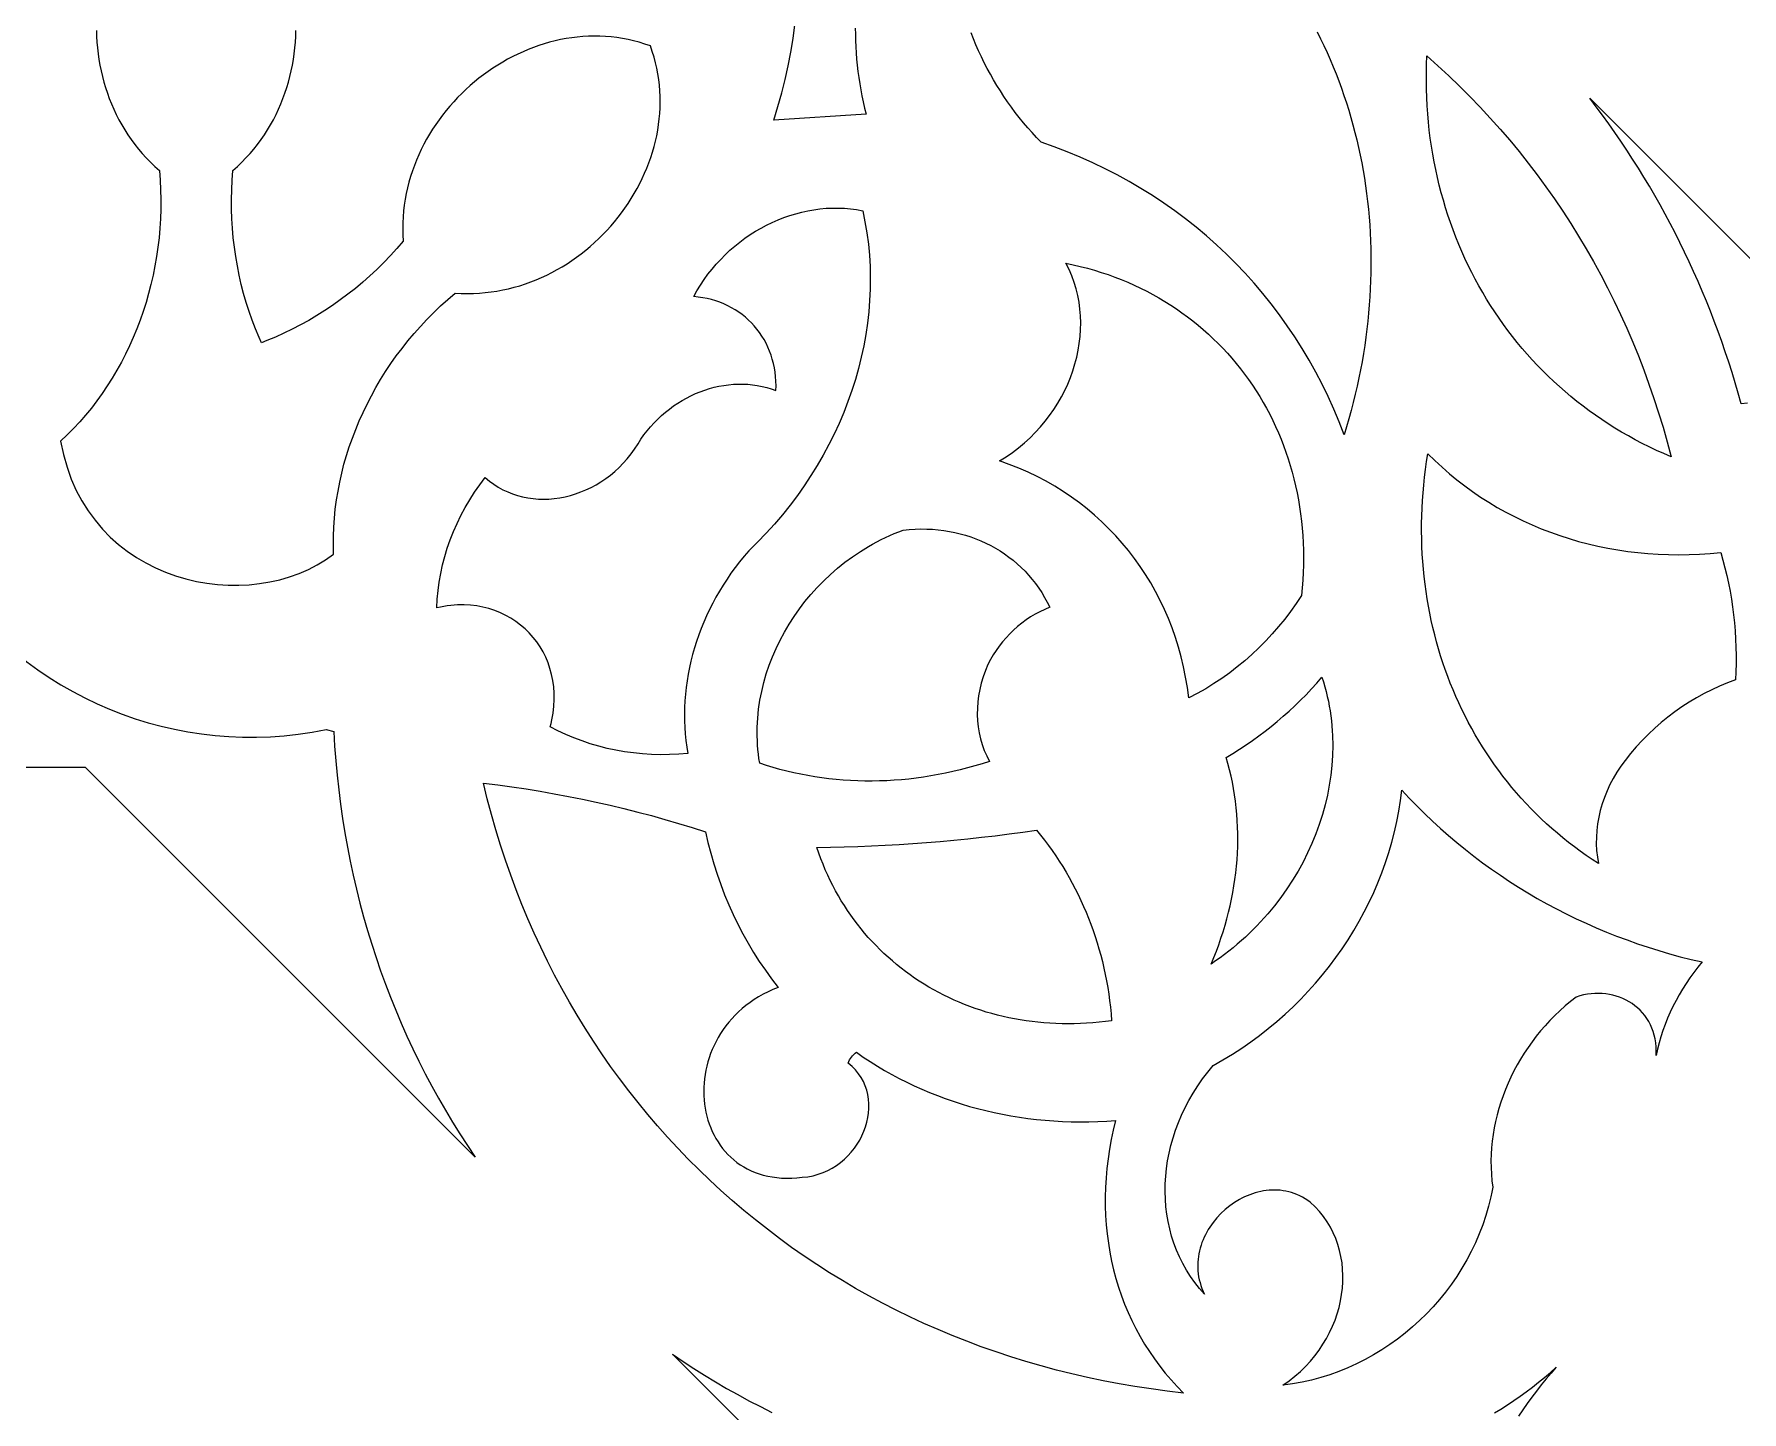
# Model space of a CAD drawing. Extents: x 1908 to 3442, y -299 to 721.
# Drawn here: x 3272.6 to 3328.2, y 311.5 to 356.3 of the extents above; entities that cross this region are included whole.
import ezdxf

# ---------------------------------------------------------------- set-up
doc = ezdxf.new("R2010")
doc.units = 0
doc.layers.add('BITMAP_LAYER', color=18, linetype='CONTINUOUS')

msp = doc.modelspace()

# ---------------------------------------------------------------- linework, layer by layer
at = {"layer": 'BITMAP_LAYER'}
for points in [[(3274.668, 356.42), (3274.675, 356.232), (3274.686, 356.044), (3274.703, 355.857), (3274.724, 355.67), (3274.752, 355.483), (3274.784, 355.298), (3274.822, 355.113), (3274.865, 354.93), (3274.913, 354.748), (3274.967, 354.567), (3275.026, 354.388), (3275.09, 354.21), (3275.16, 354.035), (3275.235, 353.862), (3275.316, 353.69), (3275.403, 353.522), (3275.494, 353.355), (3275.592, 353.192), (3275.694, 353.031), (3275.803, 352.873), (3275.917, 352.719), (3276.036, 352.567), (3276.161, 352.42), (3276.292, 352.276), (3276.429, 352.135), (3276.571, 351.999), (3276.719, 351.867), (3276.743, 351.552), (3276.758, 351.237), (3276.765, 350.923), (3276.763, 350.61), (3276.752, 350.298), (3276.733, 349.987), (3276.706, 349.678), (3276.67, 349.37), (3276.626, 349.065), (3276.574, 348.762), (3276.513, 348.461), (3276.445, 348.163), (3276.369, 347.867), (3276.284, 347.575), (3276.192, 347.286), (3276.093, 347), (3275.985, 346.718), (3275.87, 346.439), (3275.748, 346.165), (3275.618, 345.895), (3275.481, 345.629), (3275.336, 345.368), (3275.184, 345.112), (3275.025, 344.861), (3274.86, 344.615), (3274.687, 344.375), (3274.507, 344.14), (3274.32, 343.912), (3274.127, 343.689), (3273.927, 343.473), (3273.72, 343.263), (3273.507, 343.06), (3273.507, 343.06), (3273.598, 342.628), (3273.714, 342.218), (3273.854, 341.829), (3274.016, 341.461), (3274.2, 341.115), (3274.404, 340.79), (3274.626, 340.486), (3274.866, 340.203), (3275.121, 339.941), (3275.391, 339.699), (3275.675, 339.478), (3275.971, 339.278), (3276.277, 339.098), (3276.593, 338.938), (3276.917, 338.798), (3277.247, 338.678), (3277.583, 338.578), (3277.924, 338.498), (3278.267, 338.438), (3278.611, 338.397), (3278.956, 338.375), (3279.3, 338.373), (3279.641, 338.389), (3279.979, 338.425), (3280.311, 338.48), (3280.637, 338.554), (3280.955, 338.646), (3281.265, 338.757), (3281.564, 338.886), (3281.851, 339.034), (3282.125, 339.2), (3282.385, 339.384), (3282.378, 339.678), (3282.38, 339.972), (3282.392, 340.267), (3282.413, 340.561), (3282.442, 340.854), (3282.481, 341.147), (3282.529, 341.439), (3282.585, 341.731), (3282.65, 342.02), (3282.724, 342.309), (3282.807, 342.595), (3282.897, 342.88), (3282.996, 343.163), (3283.104, 343.444), (3283.219, 343.722), (3283.343, 343.997), (3283.475, 344.27), (3283.614, 344.54), (3283.761, 344.806), (3283.916, 345.069), (3284.079, 345.328), (3284.249, 345.584), (3284.426, 345.835), (3284.611, 346.082), (3284.803, 346.325), (3285.002, 346.563), (3285.208, 346.796), (3285.421, 347.024), (3285.641, 347.247), (3285.868, 347.464), (3286.102, 347.676), (3286.342, 347.882), (3286.54, 347.871), (3286.737, 347.867), (3286.932, 347.869), (3287.127, 347.879), (3287.32, 347.895), (3287.511, 347.917), (3287.701, 347.946), (3287.889, 347.981), (3288.075, 348.021), (3288.26, 348.068), (3288.442, 348.121), (3288.623, 348.179), (3288.801, 348.243), (3288.977, 348.313), (3289.15, 348.387), (3289.321, 348.467), (3289.49, 348.552), (3289.656, 348.642), (3289.819, 348.737), (3289.979, 348.836), (3290.136, 348.94), (3290.29, 349.048), (3290.441, 349.16), (3290.588, 349.277), (3290.733, 349.398), (3290.873, 349.523), (3291.011, 349.651), (3291.144, 349.783), (3291.274, 349.919), (3291.4, 350.058), (3291.522, 350.201), (3291.64, 350.346), (3291.754, 350.495), (3291.863, 350.646), (3291.969, 350.8), (3292.069, 350.957), (3292.166, 351.117), (3292.257, 351.279), (3292.344, 351.443), (3292.426, 351.609), (3292.503, 351.778), (3292.575, 351.948), (3292.642, 352.12), (3292.704, 352.293), (3292.76, 352.469), (3292.811, 352.645), (3292.857, 352.823), (3292.897, 353.002), (3292.931, 353.182), (3292.959, 353.363), (3292.981, 353.545), (3292.998, 353.727), (3293.008, 353.91), (3293.012, 354.093), (3293.01, 354.277), (3293.001, 354.46), (3292.986, 354.644), (3292.964, 354.827), (3292.936, 355.011), (3292.901, 355.194), (3292.858, 355.376), (3292.809, 355.558), (3292.753, 355.739), (3292.689, 355.92), (3292.508, 355.984), (3292.327, 356.04), (3292.145, 356.089), (3291.963, 356.131), (3291.78, 356.167), (3291.596, 356.195), (3291.413, 356.217), (3291.229, 356.232), (3291.046, 356.241), (3290.862, 356.243), (3290.679, 356.239), (3290.496, 356.229), (3290.314, 356.212), (3290.132, 356.19), (3289.951, 356.162), (3289.771, 356.127), (3289.592, 356.088), (3289.414, 356.042), (3289.238, 355.991), (3289.063, 355.935), (3288.889, 355.873), (3288.717, 355.806), (3288.547, 355.734), (3288.378, 355.657), (3288.212, 355.575), (3288.048, 355.488), (3287.886, 355.397), (3287.727, 355.3), (3287.57, 355.2), (3287.415, 355.094), (3287.264, 354.985), (3287.115, 354.871), (3286.97, 354.753), (3286.827, 354.631), (3286.688, 354.505), (3286.552, 354.375), (3286.42, 354.242), (3286.292, 354.104), (3286.167, 353.964), (3286.046, 353.819), (3285.93, 353.672), (3285.817, 353.521), (3285.709, 353.367), (3285.605, 353.21), (3285.506, 353.049), (3285.411, 352.886), (3285.321, 352.721), (3285.236, 352.552), (3285.156, 352.381), (3285.082, 352.208), (3285.012, 352.032), (3284.949, 351.854), (3284.89, 351.673), (3284.837, 351.491), (3284.791, 351.306), (3284.75, 351.12), (3284.715, 350.932), (3284.686, 350.742), (3284.664, 350.551), (3284.648, 350.358), (3284.638, 350.163), (3284.636, 349.967), (3284.64, 349.771), (3284.651, 349.573), (3284.445, 349.333), (3284.233, 349.099), (3284.016, 348.872), (3283.793, 348.652), (3283.565, 348.439), (3283.332, 348.233), (3283.094, 348.034), (3282.851, 347.842), (3282.604, 347.657), (3282.353, 347.48), (3282.097, 347.31), (3281.838, 347.147), (3281.575, 346.992), (3281.309, 346.845), (3281.039, 346.705), (3280.767, 346.574), (3280.491, 346.45), (3280.213, 346.335), (3280.036, 346.266), (3279.959, 346.439), (3279.844, 346.718), (3279.736, 347), (3279.636, 347.286), (3279.544, 347.575), (3279.46, 347.867), (3279.384, 348.163), (3279.315, 348.461), (3279.255, 348.762), (3279.203, 349.065), (3279.159, 349.37), (3279.123, 349.678), (3279.096, 349.987), (3279.076, 350.298), (3279.066, 350.61), (3279.064, 350.923), (3279.07, 351.237), (3279.086, 351.552), (3279.11, 351.867), (3279.258, 351.999), (3279.4, 352.135), (3279.536, 352.276), (3279.667, 352.42), (3279.792, 352.567), (3279.912, 352.719), (3280.026, 352.873), (3280.134, 353.031), (3280.237, 353.192), (3280.334, 353.355), (3280.426, 353.522), (3280.512, 353.69), (3280.593, 353.862), (3280.669, 354.035), (3280.738, 354.21), (3280.803, 354.388), (3280.862, 354.567), (3280.916, 354.748), (3280.964, 354.93), (3281.007, 355.113), (3281.045, 355.298), (3281.077, 355.483), (3281.104, 355.67), (3281.126, 355.857), (3281.143, 356.044), (3281.154, 356.232), (3281.16, 356.42)], [(3299.357, 356.502), (3299.359, 356.3), (3299.364, 356.097), (3299.372, 355.895), (3299.384, 355.694), (3299.4, 355.492), (3299.42, 355.291), (3299.443, 355.091), (3299.469, 354.891), (3299.5, 354.692), (3299.534, 354.493), (3299.571, 354.295), (3299.613, 354.098), (3299.658, 353.901), (3299.707, 353.705), (3296.702, 353.509), (3296.839, 353.95), (3296.964, 354.392), (3297.075, 354.835), (3297.174, 355.278), (3297.26, 355.723), (3297.332, 356.168), (3297.392, 356.612)], [(3314.382, 356.38), (3314.493, 356.157), (3314.601, 355.932), (3314.705, 355.705), (3314.805, 355.477), (3314.902, 355.247), (3314.995, 355.015), (3315.085, 354.782), (3315.171, 354.547), (3315.253, 354.31), (3315.332, 354.073), (3315.407, 353.833), (3315.478, 353.592), (3315.546, 353.35), (3315.61, 353.107), (3315.671, 352.862), (3315.727, 352.616), (3315.78, 352.369), (3315.83, 352.12), (3315.875, 351.871), (3315.917, 351.62), (3315.955, 351.368), (3315.99, 351.116), (3316.02, 350.862), (3316.047, 350.607), (3316.071, 350.352), (3316.09, 350.096), (3316.106, 349.839), (3316.118, 349.581), (3316.126, 349.322), (3316.13, 349.063), (3316.131, 348.803), (3316.128, 348.542), (3316.121, 348.281), (3316.11, 348.019), (3316.096, 347.757), (3316.077, 347.494), (3316.055, 347.231), (3316.029, 346.968), (3315.999, 346.704), (3315.966, 346.44), (3315.928, 346.176), (3315.887, 345.911), (3315.842, 345.647), (3315.792, 345.382), (3315.74, 345.117), (3315.683, 344.852), (3315.622, 344.587), (3315.557, 344.322), (3315.489, 344.057), (3315.416, 343.792), (3315.34, 343.528), (3315.26, 343.263), (3315.096, 343.686), (3314.921, 344.103), (3314.736, 344.512), (3314.54, 344.915), (3314.334, 345.31), (3314.118, 345.699), (3313.891, 346.079), (3313.655, 346.453), (3313.409, 346.818), (3313.153, 347.176), (3312.888, 347.526), (3312.614, 347.868), (3312.331, 348.202), (3312.038, 348.527), (3311.737, 348.843), (3311.427, 349.151), (3311.108, 349.451), (3310.781, 349.741), (3310.446, 350.022), (3310.102, 350.294), (3309.751, 350.557), (3309.391, 350.81), (3309.024, 351.053), (3308.65, 351.287), (3308.268, 351.51), (3307.879, 351.724), (3307.483, 351.927), (3307.079, 352.12), (3306.669, 352.303), (3306.253, 352.475), (3305.829, 352.636), (3305.4, 352.786), (3305.251, 352.942), (3305.105, 353.101), (3304.964, 353.262), (3304.826, 353.425), (3304.692, 353.591), (3304.561, 353.76), (3304.434, 353.931), (3304.311, 354.104), (3304.191, 354.279), (3304.075, 354.457), (3303.963, 354.637), (3303.854, 354.819), (3303.75, 355.003), (3303.649, 355.189), (3303.551, 355.377), (3303.458, 355.567), (3303.368, 355.759), (3303.282, 355.953), (3303.2, 356.148), (3303.121, 356.345)], [(3328.379, 344.302), (3328.177, 344.277), (3328.081, 344.619), (3327.981, 344.96), (3327.877, 345.298), (3327.769, 345.635), (3327.657, 345.97), (3327.542, 346.303), (3327.422, 346.635), (3327.299, 346.964), (3327.172, 347.292), (3327.042, 347.617), (3326.908, 347.94), (3326.77, 348.262), (3326.628, 348.581), (3326.482, 348.898), (3326.333, 349.213), (3326.181, 349.526), (3326.024, 349.837), (3325.864, 350.145), (3325.701, 350.452), (3325.534, 350.756), (3325.363, 351.057), (3325.188, 351.357), (3325.01, 351.654), (3324.829, 351.949), (3324.644, 352.241), (3324.456, 352.531), (3324.264, 352.818), (3324.068, 353.103), (3323.869, 353.386), (3323.667, 353.666), (3323.461, 353.943), (3323.252, 354.218), (3334.186, 343.283)], [(3322.578, 284.18), (3293.41, 313.348), (3293.754, 313.116), (3294.102, 312.889), (3294.454, 312.667), (3294.81, 312.451), (3295.169, 312.241), (3295.532, 312.037), (3295.898, 311.839), (3296.268, 311.646), (3296.641, 311.459)], [(3320.147, 311.439), (3320.359, 311.568), (3320.569, 311.702), (3320.776, 311.84), (3320.981, 311.983), (3321.184, 312.13), (3321.384, 312.281), (3321.582, 312.437), (3321.777, 312.597), (3321.969, 312.761), (3322.159, 312.929), (3321.991, 312.739), (3321.827, 312.547), (3321.667, 312.352), (3321.511, 312.154), (3321.36, 311.954), (3321.213, 311.751), (3321.07, 311.546), (3320.932, 311.339)]]:
    msp.add_lwpolyline(points, dxfattribs=at)
for points in [[(3318.31, 355.275), (3318.664, 354.948), (3319.012, 354.614), (3319.352, 354.274), (3319.686, 353.928), (3320.012, 353.576), (3320.332, 353.218), (3320.645, 352.854), (3320.95, 352.483), (3321.249, 352.108), (3321.54, 351.726), (3321.824, 351.339), (3322.101, 350.946), (3322.37, 350.548), (3322.632, 350.144), (3322.886, 349.736), (3323.133, 349.322), (3323.372, 348.903), (3323.604, 348.479), (3323.827, 348.05), (3324.043, 347.616), (3324.252, 347.178), (3324.452, 346.735), (3324.645, 346.288), (3324.829, 345.836), (3325.006, 345.379), (3325.174, 344.919), (3325.335, 344.454), (3325.487, 343.985), (3325.631, 343.512), (3325.766, 343.035), (3325.894, 342.554), (3325.654, 342.657), (3325.418, 342.763), (3325.185, 342.874), (3324.955, 342.989), (3324.728, 343.108), (3324.504, 343.231), (3324.284, 343.358), (3324.066, 343.489), (3323.852, 343.624), (3323.641, 343.763), (3323.434, 343.905), (3323.23, 344.051), (3323.029, 344.201), (3322.831, 344.355), (3322.637, 344.512), (3322.447, 344.673), (3322.26, 344.837), (3322.076, 345.005), (3321.896, 345.176), (3321.72, 345.35), (3321.547, 345.528), (3321.378, 345.709), (3321.212, 345.893), (3321.05, 346.08), (3320.892, 346.27), (3320.738, 346.464), (3320.588, 346.66), (3320.441, 346.86), (3320.298, 347.062), (3320.159, 347.267), (3320.024, 347.475), (3319.893, 347.686), (3319.765, 347.899), (3319.642, 348.115), (3319.523, 348.334), (3319.408, 348.555), (3319.297, 348.779), (3319.19, 349.005), (3319.087, 349.234), (3318.988, 349.465), (3318.894, 349.699), (3318.804, 349.934), (3318.718, 350.172), (3318.636, 350.412), (3318.559, 350.654), (3318.486, 350.899), (3318.417, 351.145), (3318.353, 351.393), (3318.293, 351.644), (3318.238, 351.896), (3318.187, 352.15), (3318.141, 352.405), (3318.099, 352.663), (3318.062, 352.922), (3318.029, 353.183), (3318.001, 353.445), (3317.978, 353.709), (3317.96, 353.975), (3317.946, 354.242), (3317.937, 354.51), (3317.933, 354.779), (3317.933, 355.05), (3317.939, 355.323), (3317.949, 355.596)], [(3299.004, 350.64), (3299.203, 350.623), (3299.401, 350.597), (3299.598, 350.561), (3299.672, 350.201), (3299.733, 349.839), (3299.781, 349.475), (3299.815, 349.109), (3299.836, 348.742), (3299.845, 348.374), (3299.84, 348.005), (3299.823, 347.636), (3299.794, 347.266), (3299.752, 346.897), (3299.697, 346.529), (3299.631, 346.161), (3299.552, 345.795), (3299.461, 345.43), (3299.358, 345.068), (3299.244, 344.707), (3299.118, 344.349), (3298.98, 343.994), (3298.83, 343.641), (3298.67, 343.293), (3298.497, 342.948), (3298.314, 342.607), (3298.12, 342.271), (3297.915, 341.939), (3297.698, 341.613), (3297.472, 341.292), (3297.234, 340.976), (3296.986, 340.667), (3296.727, 340.364), (3296.459, 340.068), (3296.179, 339.778), (3295.89, 339.496), (3295.738, 339.318), (3295.591, 339.136), (3295.449, 338.951), (3295.313, 338.763), (3295.183, 338.572), (3295.058, 338.379), (3294.939, 338.184), (3294.825, 337.985), (3294.717, 337.785), (3294.615, 337.583), (3294.519, 337.379), (3294.428, 337.172), (3294.344, 336.965), (3294.265, 336.756), (3294.192, 336.545), (3294.126, 336.333), (3294.065, 336.12), (3294.011, 335.907), (3293.962, 335.692), (3293.92, 335.477), (3293.884, 335.261), (3293.855, 335.045), (3293.832, 334.829), (3293.815, 334.612), (3293.804, 334.396), (3293.8, 334.18), (3293.803, 333.964), (3293.811, 333.749), (3293.827, 333.535), (3293.849, 333.321), (3293.878, 333.108), (3293.913, 332.896), (3293.614, 332.873), (3293.316, 332.861), (3293.019, 332.859), (3292.724, 332.867), (3292.432, 332.886), (3292.142, 332.915), (3291.854, 332.955), (3291.57, 333.005), (3291.289, 333.065), (3291.011, 333.135), (3290.737, 333.215), (3290.467, 333.305), (3290.201, 333.405), (3289.94, 333.516), (3289.684, 333.636), (3289.433, 333.766), (3289.462, 333.879), (3289.487, 333.991), (3289.527, 334.214), (3289.552, 334.434), (3289.564, 334.65), (3289.562, 334.862), (3289.547, 335.07), (3289.518, 335.273), (3289.478, 335.471), (3289.425, 335.663), (3289.361, 335.85), (3289.285, 336.03), (3289.198, 336.203), (3289.101, 336.369), (3288.993, 336.528), (3288.876, 336.678), (3288.749, 336.821), (3288.613, 336.954), (3288.469, 337.079), (3288.316, 337.194), (3288.155, 337.299), (3287.987, 337.393), (3287.811, 337.477), (3287.629, 337.55), (3287.44, 337.611), (3287.245, 337.661), (3287.045, 337.698), (3286.839, 337.722), (3286.628, 337.734), (3286.413, 337.732), (3286.194, 337.716), (3286.083, 337.702), (3285.971, 337.685), (3285.858, 337.665), (3285.744, 337.64), (3285.757, 337.92), (3285.783, 338.199), (3285.82, 338.478), (3285.869, 338.755), (3285.929, 339.032), (3286.001, 339.307), (3286.084, 339.579), (3286.179, 339.85), (3286.284, 340.117), (3286.401, 340.381), (3286.528, 340.642), (3286.666, 340.899), (3286.814, 341.151), (3286.973, 341.399), (3287.141, 341.642), (3287.32, 341.879), (3287.456, 341.764), (3287.597, 341.659), (3287.743, 341.565), (3287.894, 341.481), (3288.05, 341.408), (3288.208, 341.345), (3288.371, 341.291), (3288.536, 341.248), (3288.704, 341.215), (3288.874, 341.192), (3289.046, 341.178), (3289.218, 341.174), (3289.392, 341.179), (3289.566, 341.194), (3289.74, 341.219), (3289.914, 341.252), (3290.087, 341.295), (3290.258, 341.347), (3290.428, 341.408), (3290.596, 341.478), (3290.761, 341.556), (3290.923, 341.644), (3291.082, 341.74), (3291.237, 341.844), (3291.388, 341.957), (3291.534, 342.078), (3291.675, 342.207), (3291.81, 342.345), (3291.94, 342.491), (3292.063, 342.644), (3292.179, 342.806), (3292.288, 342.975), (3292.383, 343.122), (3292.482, 343.264), (3292.587, 343.401), (3292.697, 343.532), (3292.811, 343.658), (3292.93, 343.779), (3293.053, 343.895), (3293.18, 344.004), (3293.31, 344.108), (3293.444, 344.207), (3293.582, 344.299), (3293.722, 344.385), (3293.865, 344.465), (3294.01, 344.539), (3294.158, 344.607), (3294.307, 344.669), (3294.459, 344.724), (3294.612, 344.772), (3294.766, 344.814), (3294.921, 344.849), (3295.077, 344.877), (3295.233, 344.898), (3295.39, 344.912), (3295.547, 344.92), (3295.703, 344.92), (3295.859, 344.912), (3296.015, 344.897), (3296.169, 344.875), (3296.323, 344.845), (3296.475, 344.808), (3296.625, 344.762), (3296.773, 344.709), (3296.777, 344.862), (3296.774, 345.013), (3296.763, 345.161), (3296.747, 345.307), (3296.723, 345.45), (3296.693, 345.591), (3296.657, 345.728), (3296.615, 345.863), (3296.567, 345.994), (3296.512, 346.122), (3296.452, 346.246), (3296.387, 346.367), (3296.316, 346.483), (3296.239, 346.596), (3296.158, 346.705), (3296.071, 346.809), (3295.979, 346.909), (3295.883, 347.004), (3295.781, 347.094), (3295.676, 347.179), (3295.566, 347.26), (3295.451, 347.335), (3295.332, 347.405), (3295.21, 347.469), (3295.083, 347.527), (3294.953, 347.58), (3294.819, 347.626), (3294.682, 347.667), (3294.541, 347.701), (3294.397, 347.729), (3294.25, 347.75), (3294.1, 347.764), (3294.206, 347.954), (3294.319, 348.138), (3294.439, 348.318), (3294.564, 348.491), (3294.696, 348.659), (3294.834, 348.821), (3294.977, 348.977), (3295.126, 349.127), (3295.279, 349.271), (3295.437, 349.408), (3295.6, 349.539), (3295.767, 349.663), (3295.938, 349.781), (3296.113, 349.892), (3296.291, 349.996), (3296.472, 350.092), (3296.657, 350.182), (3296.844, 350.264), (3297.033, 350.338), (3297.225, 350.405), (3297.418, 350.464), (3297.613, 350.515), (3297.81, 350.558), (3298.007, 350.593), (3298.206, 350.619), (3298.405, 350.638), (3298.605, 350.647), (3298.804, 350.648)], [(3306.444, 348.8), (3306.676, 348.746), (3306.906, 348.687), (3307.133, 348.623), (3307.357, 348.554), (3307.577, 348.48), (3307.795, 348.402), (3308.01, 348.319), (3308.222, 348.231), (3308.431, 348.138), (3308.637, 348.041), (3308.839, 347.94), (3309.038, 347.834), (3309.234, 347.724), (3309.427, 347.609), (3309.616, 347.49), (3309.802, 347.367), (3309.984, 347.24), (3310.163, 347.109), (3310.338, 346.974), (3310.51, 346.835), (3310.678, 346.693), (3310.842, 346.546), (3311.003, 346.396), (3311.16, 346.242), (3311.313, 346.084), (3311.462, 345.923), (3311.607, 345.758), (3311.749, 345.59), (3311.886, 345.419), (3312.019, 345.244), (3312.149, 345.066), (3312.274, 344.885), (3312.395, 344.701), (3312.511, 344.514), (3312.624, 344.324), (3312.732, 344.131), (3312.836, 343.935), (3312.935, 343.736), (3313.03, 343.535), (3313.121, 343.331), (3313.207, 343.124), (3313.288, 342.915), (3313.365, 342.703), (3313.437, 342.489), (3313.505, 342.272), (3313.568, 342.053), (3313.626, 341.832), (3313.679, 341.609), (3313.727, 341.384), (3313.77, 341.156), (3313.809, 340.927), (3313.842, 340.695), (3313.871, 340.462), (3313.894, 340.227), (3313.912, 339.991), (3313.925, 339.752), (3313.932, 339.512), (3313.935, 339.271), (3313.932, 339.028), (3313.924, 338.783), (3313.91, 338.538), (3313.891, 338.291), (3313.866, 338.042), (3313.695, 337.779), (3313.514, 337.521), (3313.325, 337.271), (3313.127, 337.027), (3312.922, 336.789), (3312.709, 336.56), (3312.488, 336.337), (3312.26, 336.122), (3312.025, 335.915), (3311.783, 335.716), (3311.535, 335.526), (3311.28, 335.344), (3311.02, 335.171), (3310.754, 335.007), (3310.482, 334.853), (3310.205, 334.708), (3310.16, 335.047), (3310.103, 335.383), (3310.035, 335.713), (3309.957, 336.039), (3309.869, 336.36), (3309.77, 336.675), (3309.66, 336.985), (3309.541, 337.29), (3309.412, 337.588), (3309.273, 337.881), (3309.124, 338.167), (3308.966, 338.448), (3308.799, 338.721), (3308.622, 338.988), (3308.437, 339.248), (3308.242, 339.501), (3308.039, 339.746), (3307.827, 339.984), (3307.607, 340.214), (3307.379, 340.437), (3307.142, 340.651), (3306.898, 340.857), (3306.646, 341.054), (3306.386, 341.243), (3306.119, 341.423), (3305.844, 341.594), (3305.562, 341.756), (3305.273, 341.908), (3304.977, 342.051), (3304.675, 342.184), (3304.366, 342.307), (3304.05, 342.42), (3304.265, 342.554), (3304.471, 342.697), (3304.669, 342.849), (3304.859, 343.007), (3305.041, 343.173), (3305.213, 343.346), (3305.377, 343.525), (3305.532, 343.71), (3305.678, 343.9), (3305.815, 344.096), (3305.942, 344.296), (3306.06, 344.501), (3306.168, 344.709), (3306.266, 344.921), (3306.355, 345.136), (3306.433, 345.354), (3306.502, 345.573), (3306.56, 345.795), (3306.607, 346.018), (3306.644, 346.241), (3306.67, 346.466), (3306.685, 346.69), (3306.69, 346.914), (3306.683, 347.138), (3306.665, 347.36), (3306.635, 347.581), (3306.594, 347.799), (3306.541, 348.016), (3306.476, 348.229), (3306.399, 348.439), (3306.31, 348.646), (3306.209, 348.849)], [(3318.208, 342.43), (3318.442, 342.213), (3318.682, 342.003), (3318.928, 341.801), (3319.18, 341.607), (3319.437, 341.421), (3319.699, 341.242), (3319.967, 341.071), (3320.239, 340.907), (3320.516, 340.752), (3320.798, 340.605), (3321.084, 340.465), (3321.374, 340.334), (3321.669, 340.211), (3321.968, 340.096), (3322.27, 339.989), (3322.576, 339.89), (3322.886, 339.8), (3323.199, 339.718), (3323.516, 339.645), (3323.835, 339.58), (3324.157, 339.523), (3324.483, 339.475), (3324.81, 339.436), (3325.141, 339.405), (3325.473, 339.383), (3325.808, 339.37), (3326.144, 339.366), (3326.483, 339.371), (3326.823, 339.384), (3327.165, 339.407), (3327.508, 339.438), (3327.579, 339.191), (3327.646, 338.941), (3327.706, 338.69), (3327.762, 338.437), (3327.811, 338.182), (3327.856, 337.925), (3327.894, 337.667), (3327.927, 337.408), (3327.955, 337.147), (3327.977, 336.885), (3327.993, 336.622), (3328.004, 336.358), (3328.009, 336.092), (3328.009, 335.826), (3328.003, 335.559), (3327.991, 335.291), (3327.729, 335.195), (3327.471, 335.089), (3327.217, 334.974), (3326.967, 334.848), (3326.722, 334.713), (3326.481, 334.569), (3326.246, 334.417), (3326.015, 334.255), (3325.791, 334.085), (3325.572, 333.906), (3325.36, 333.719), (3325.154, 333.525), (3324.955, 333.323), (3324.763, 333.113), (3324.579, 332.896), (3324.402, 332.672), (3324.262, 332.483), (3324.132, 332.289), (3324.014, 332.09), (3323.906, 331.887), (3323.81, 331.681), (3323.725, 331.471), (3323.652, 331.259), (3323.59, 331.044), (3323.54, 330.828), (3323.502, 330.611), (3323.476, 330.394), (3323.463, 330.176), (3323.461, 329.959), (3323.472, 329.743), (3323.496, 329.528), (3323.532, 329.316), (3323.331, 329.447), (3323.134, 329.581), (3322.939, 329.719), (3322.748, 329.86), (3322.56, 330.004), (3322.376, 330.152), (3322.195, 330.303), (3322.017, 330.456), (3321.843, 330.613), (3321.671, 330.774), (3321.504, 330.937), (3321.339, 331.103), (3321.179, 331.272), (3321.021, 331.443), (3320.867, 331.618), (3320.717, 331.795), (3320.57, 331.975), (3320.426, 332.158), (3320.287, 332.344), (3320.15, 332.532), (3320.018, 332.722), (3319.888, 332.915), (3319.763, 333.111), (3319.641, 333.308), (3319.523, 333.509), (3319.409, 333.711), (3319.298, 333.916), (3319.191, 334.123), (3319.087, 334.332), (3318.988, 334.543), (3318.892, 334.756), (3318.8, 334.972), (3318.712, 335.189), (3318.628, 335.408), (3318.547, 335.63), (3318.471, 335.853), (3318.398, 336.077), (3318.329, 336.304), (3318.264, 336.532), (3318.204, 336.762), (3318.147, 336.993), (3318.094, 337.226), (3318.045, 337.461), (3318, 337.697), (3317.959, 337.934), (3317.922, 338.173), (3317.89, 338.413), (3317.861, 338.655), (3317.837, 338.898), (3317.817, 339.141), (3317.8, 339.386), (3317.789, 339.633), (3317.781, 339.88), (3317.777, 340.128), (3317.778, 340.377), (3317.783, 340.627), (3317.793, 340.878), (3317.806, 341.13), (3317.824, 341.382), (3317.846, 341.635), (3317.873, 341.889), (3317.904, 342.144), (3317.939, 342.399), (3317.979, 342.654)], [(3301.68, 340.202), (3301.867, 340.193), (3302.052, 340.178), (3302.235, 340.155), (3302.416, 340.126), (3302.595, 340.091), (3302.77, 340.049), (3302.943, 340.001), (3303.114, 339.946), (3303.281, 339.885), (3303.445, 339.818), (3303.605, 339.745), (3303.763, 339.666), (3303.916, 339.581), (3304.066, 339.491), (3304.212, 339.394), (3304.354, 339.292), (3304.491, 339.184), (3304.625, 339.071), (3304.753, 338.953), (3304.877, 338.829), (3304.996, 338.7), (3305.111, 338.565), (3305.22, 338.426), (3305.323, 338.281), (3305.422, 338.132), (3305.515, 337.978), (3305.602, 337.819), (3305.683, 337.655), (3305.522, 337.587), (3305.364, 337.512), (3305.21, 337.43), (3305.06, 337.34), (3304.915, 337.243), (3304.774, 337.14), (3304.638, 337.031), (3304.506, 336.915), (3304.381, 336.793), (3304.26, 336.666), (3304.146, 336.534), (3304.038, 336.396), (3303.936, 336.253), (3303.84, 336.105), (3303.752, 335.953), (3303.671, 335.797), (3303.587, 335.596), (3303.516, 335.394), (3303.455, 335.189), (3303.406, 334.984), (3303.369, 334.779), (3303.343, 334.574), (3303.329, 334.37), (3303.326, 334.167), (3303.335, 333.965), (3303.356, 333.766), (3303.387, 333.569), (3303.431, 333.375), (3303.486, 333.186), (3303.552, 333), (3303.63, 332.819), (3303.719, 332.643), (3303.482, 332.566), (3303.244, 332.495), (3303.006, 332.428), (3302.768, 332.367), (3302.53, 332.31), (3302.291, 332.257), (3302.052, 332.21), (3301.813, 332.167), (3301.574, 332.13), (3301.335, 332.097), (3301.096, 332.068), (3300.858, 332.045), (3300.619, 332.026), (3300.382, 332.013), (3300.144, 332.004), (3299.907, 331.999), (3299.671, 332), (3299.435, 332.005), (3299.2, 332.016), (3298.966, 332.031), (3298.733, 332.05), (3298.501, 332.075), (3298.269, 332.104), (3298.039, 332.139), (3297.81, 332.178), (3297.582, 332.222), (3297.356, 332.27), (3297.131, 332.324), (3296.907, 332.382), (3296.685, 332.445), (3296.465, 332.513), (3296.246, 332.586), (3296.223, 332.732), (3296.205, 332.878), (3296.189, 333.024), (3296.178, 333.171), (3296.17, 333.317), (3296.165, 333.464), (3296.167, 333.757), (3296.183, 334.049), (3296.212, 334.34), (3296.255, 334.63), (3296.311, 334.919), (3296.38, 335.204), (3296.461, 335.488), (3296.555, 335.768), (3296.661, 336.044), (3296.779, 336.316), (3296.908, 336.585), (3297.049, 336.848), (3297.201, 337.106), (3297.363, 337.358), (3297.536, 337.604), (3297.719, 337.844), (3297.913, 338.076), (3298.115, 338.302), (3298.328, 338.519), (3298.55, 338.728), (3298.78, 338.929), (3299.019, 339.12), (3299.267, 339.302), (3299.523, 339.474), (3299.786, 339.635), (3299.921, 339.712), (3300.058, 339.786), (3300.196, 339.857), (3300.336, 339.925), (3300.478, 339.99), (3300.622, 340.053), (3300.768, 340.112), (3300.915, 340.168), (3301.108, 340.187), (3301.3, 340.199), (3301.491, 340.204)], [(3314.586, 335.225), (3314.631, 335.07), (3314.673, 334.913), (3314.711, 334.756), (3314.745, 334.599), (3314.775, 334.44), (3314.802, 334.282), (3314.825, 334.122), (3314.844, 333.962), (3314.86, 333.802), (3314.872, 333.641), (3314.881, 333.48), (3314.888, 333.158), (3314.88, 332.834), (3314.859, 332.511), (3314.824, 332.188), (3314.775, 331.866), (3314.714, 331.545), (3314.639, 331.225), (3314.55, 330.908), (3314.45, 330.593), (3314.336, 330.281), (3314.21, 329.972), (3314.071, 329.667), (3313.921, 329.367), (3313.758, 329.071), (3313.584, 328.78), (3313.397, 328.495), (3313.2, 328.216), (3312.991, 327.943), (3312.771, 327.677), (3312.656, 327.547), (3312.539, 327.419), (3312.42, 327.293), (3312.297, 327.168), (3312.172, 327.046), (3312.045, 326.926), (3311.915, 326.808), (3311.782, 326.692), (3311.646, 326.578), (3311.508, 326.467), (3311.368, 326.358), (3311.225, 326.252), (3311.079, 326.148), (3310.931, 326.047), (3311.018, 326.255), (3311.101, 326.464), (3311.179, 326.674), (3311.252, 326.884), (3311.321, 327.096), (3311.385, 327.308), (3311.445, 327.52), (3311.5, 327.733), (3311.551, 327.946), (3311.596, 328.159), (3311.637, 328.373), (3311.674, 328.587), (3311.706, 328.801), (3311.733, 329.015), (3311.756, 329.228), (3311.774, 329.442), (3311.787, 329.655), (3311.795, 329.868), (3311.799, 330.08), (3311.799, 330.292), (3311.793, 330.504), (3311.783, 330.714), (3311.768, 330.924), (3311.749, 331.133), (3311.725, 331.342), (3311.696, 331.549), (3311.662, 331.755), (3311.624, 331.961), (3311.581, 332.165), (3311.533, 332.367), (3311.48, 332.569), (3311.423, 332.768), (3311.641, 332.9), (3311.856, 333.035), (3312.068, 333.176), (3312.277, 333.32), (3312.484, 333.469), (3312.687, 333.623), (3312.888, 333.78), (3313.085, 333.942), (3313.278, 334.108), (3313.469, 334.278), (3313.656, 334.452), (3313.839, 334.63), (3314.019, 334.812), (3314.196, 334.998), (3314.368, 335.187), (3314.537, 335.38)], [(3287.723, 331.876), (3288.186, 331.813), (3288.648, 331.744), (3289.108, 331.669), (3289.566, 331.589), (3290.022, 331.504), (3290.477, 331.413), (3290.93, 331.316), (3291.381, 331.214), (3291.83, 331.107), (3292.277, 330.994), (3292.723, 330.876), (3293.166, 330.753), (3293.607, 330.624), (3294.046, 330.489), (3294.483, 330.349), (3294.563, 329.998), (3294.652, 329.651), (3294.751, 329.308), (3294.859, 328.969), (3294.977, 328.634), (3295.103, 328.304), (3295.238, 327.979), (3295.382, 327.658), (3295.535, 327.342), (3295.697, 327.032), (3295.867, 326.726), (3296.046, 326.426), (3296.234, 326.132), (3296.43, 325.844), (3296.634, 325.561), (3296.847, 325.284), (3296.679, 325.216), (3296.517, 325.142), (3296.361, 325.063), (3296.212, 324.979), (3296.069, 324.89), (3295.932, 324.796), (3295.801, 324.699), (3295.676, 324.597), (3295.558, 324.491), (3295.445, 324.382), (3295.339, 324.269), (3295.238, 324.153), (3295.144, 324.034), (3295.056, 323.912), (3294.973, 323.788), (3294.896, 323.661), (3294.826, 323.532), (3294.761, 323.401), (3294.702, 323.269), (3294.649, 323.135), (3294.601, 323), (3294.56, 322.863), (3294.524, 322.726), (3294.493, 322.589), (3294.469, 322.451), (3294.45, 322.312), (3294.437, 322.174), (3294.429, 322.036), (3294.427, 321.899), (3294.43, 321.762), (3294.439, 321.627), (3294.453, 321.492), (3294.473, 321.359), (3294.498, 321.227), (3294.528, 321.098), (3294.564, 320.97), (3294.605, 320.845), (3294.652, 320.722), (3294.704, 320.601), (3294.761, 320.484), (3294.823, 320.37), (3294.891, 320.259), (3294.963, 320.151), (3295.041, 320.048), (3295.124, 319.948), (3295.212, 319.853), (3295.305, 319.762), (3295.403, 319.676), (3295.506, 319.594), (3295.614, 319.518), (3295.727, 319.447), (3295.844, 319.382), (3295.967, 319.322), (3296.095, 319.268), (3296.227, 319.221), (3296.364, 319.18), (3296.506, 319.145), (3296.653, 319.118), (3296.805, 319.097), (3296.961, 319.084), (3297.122, 319.078), (3297.287, 319.08), (3297.457, 319.09), (3297.632, 319.108), (3297.809, 319.127), (3297.981, 319.16), (3298.147, 319.205), (3298.307, 319.261), (3298.46, 319.329), (3298.607, 319.407), (3298.746, 319.494), (3298.878, 319.591), (3299.002, 319.696), (3299.119, 319.808), (3299.227, 319.928), (3299.327, 320.053), (3299.418, 320.184), (3299.5, 320.32), (3299.573, 320.461), (3299.636, 320.604), (3299.689, 320.751), (3299.732, 320.899), (3299.765, 321.05), (3299.787, 321.2), (3299.799, 321.351), (3299.799, 321.502), (3299.787, 321.651), (3299.764, 321.798), (3299.729, 321.942), (3299.682, 322.084), (3299.622, 322.221), (3299.549, 322.353), (3299.463, 322.48), (3299.363, 322.601), (3299.25, 322.715), (3299.189, 322.77), (3299.123, 322.822), (3299.144, 322.874), (3299.168, 322.925), (3299.197, 322.973), (3299.229, 323.02), (3299.265, 323.063), (3299.304, 323.104), (3299.347, 323.142), (3299.393, 323.176), (3299.617, 323.021), (3299.844, 322.871), (3300.074, 322.727), (3300.308, 322.588), (3300.545, 322.454), (3300.785, 322.325), (3301.028, 322.203), (3301.273, 322.085), (3301.522, 321.973), (3301.773, 321.867), (3302.027, 321.766), (3302.284, 321.67), (3302.543, 321.58), (3302.804, 321.496), (3303.068, 321.417), (3303.334, 321.344), (3303.602, 321.277), (3303.872, 321.215), (3304.145, 321.159), (3304.419, 321.109), (3304.695, 321.064), (3304.972, 321.025), (3305.251, 320.992), (3305.532, 320.965), (3305.814, 320.943), (3306.098, 320.928), (3306.383, 320.918), (3306.669, 320.914), (3306.957, 320.916), (3307.245, 320.924), (3307.535, 320.938), (3307.825, 320.958), (3307.748, 320.645), (3307.682, 320.333), (3307.625, 320.02), (3307.578, 319.709), (3307.541, 319.398), (3307.514, 319.088), (3307.496, 318.78), (3307.488, 318.473), (3307.489, 318.167), (3307.5, 317.864), (3307.52, 317.563), (3307.55, 317.264), (3307.589, 316.967), (3307.637, 316.673), (3307.694, 316.383), (3307.761, 316.095), (3307.837, 315.81), (3307.922, 315.53), (3308.016, 315.253), (3308.119, 314.98), (3308.231, 314.711), (3308.351, 314.446), (3308.481, 314.187), (3308.619, 313.932), (3308.766, 313.682), (3308.922, 313.437), (3309.086, 313.197), (3309.259, 312.964), (3309.44, 312.736), (3309.63, 312.514), (3309.828, 312.298), (3310.035, 312.089), (3309.504, 312.15), (3308.977, 312.22), (3308.454, 312.3), (3307.935, 312.388), (3307.42, 312.486), (3306.91, 312.594), (3306.403, 312.71), (3305.901, 312.835), (3305.403, 312.969), (3304.909, 313.112), (3304.42, 313.264), (3303.936, 313.425), (3303.456, 313.594), (3302.982, 313.772), (3302.512, 313.958), (3302.047, 314.153), (3301.587, 314.356), (3301.132, 314.567), (3300.683, 314.787), (3300.239, 315.014), (3299.8, 315.25), (3299.367, 315.494), (3298.939, 315.745), (3298.517, 316.004), (3298.101, 316.271), (3297.69, 316.546), (3297.286, 316.829), (3296.887, 317.118), (3296.495, 317.416), (3296.108, 317.72), (3295.728, 318.032), (3295.355, 318.352), (3294.987, 318.678), (3294.627, 319.011), (3294.273, 319.352), (3293.925, 319.699), (3293.585, 320.053), (3293.251, 320.414), (3292.924, 320.782), (3292.604, 321.156), (3292.291, 321.537), (3291.986, 321.924), (3291.688, 322.318), (3291.397, 322.718), (3291.113, 323.125), (3290.837, 323.537), (3290.569, 323.956), (3290.309, 324.38), (3290.056, 324.811), (3289.811, 325.247), (3289.574, 325.69), (3289.345, 326.138), (3289.125, 326.591), (3288.912, 327.051), (3288.708, 327.515), (3288.512, 327.986), (3288.325, 328.461), (3288.146, 328.942), (3287.976, 329.428), (3287.815, 329.919), (3287.662, 330.416), (3287.519, 330.917), (3287.384, 331.423), (3287.259, 331.934)], [(3317.375, 331.45), (3317.622, 331.195), (3317.874, 330.945), (3318.131, 330.701), (3318.392, 330.461), (3318.657, 330.227), (3318.927, 329.998), (3319.202, 329.775), (3319.48, 329.556), (3319.763, 329.344), (3320.05, 329.136), (3320.34, 328.935), (3320.635, 328.738), (3320.934, 328.548), (3321.237, 328.363), (3321.543, 328.183), (3321.853, 328.01), (3322.167, 327.842), (3322.485, 327.68), (3322.806, 327.523), (3323.13, 327.373), (3323.458, 327.228), (3323.789, 327.089), (3324.123, 326.956), (3324.461, 326.83), (3324.801, 326.709), (3325.145, 326.594), (3325.491, 326.486), (3325.841, 326.383), (3326.193, 326.287), (3326.548, 326.197), (3326.906, 326.114), (3326.767, 325.945), (3326.634, 325.772), (3326.506, 325.596), (3326.384, 325.416), (3326.268, 325.234), (3326.158, 325.049), (3326.054, 324.86), (3325.956, 324.669), (3325.865, 324.476), (3325.779, 324.281), (3325.701, 324.083), (3325.629, 323.884), (3325.563, 323.682), (3325.504, 323.48), (3325.452, 323.276), (3325.406, 323.07), (3325.411, 323.211), (3325.407, 323.348), (3325.395, 323.481), (3325.375, 323.609), (3325.347, 323.732), (3325.313, 323.851), (3325.271, 323.965), (3325.222, 324.074), (3325.167, 324.178), (3325.106, 324.277), (3325.039, 324.371), (3324.966, 324.459), (3324.888, 324.542), (3324.805, 324.62), (3324.718, 324.692), (3324.626, 324.758), (3324.53, 324.819), (3324.431, 324.874), (3324.328, 324.923), (3324.221, 324.966), (3324.112, 325.002), (3324.001, 325.033), (3323.887, 325.057), (3323.771, 325.075), (3323.653, 325.086), (3323.534, 325.09), (3323.414, 325.088), (3323.293, 325.079), (3323.172, 325.063), (3323.05, 325.04), (3322.929, 325.01), (3322.808, 324.973), (3322.626, 324.83), (3322.45, 324.682), (3322.279, 324.529), (3322.113, 324.371), (3321.953, 324.208), (3321.799, 324.041), (3321.651, 323.87), (3321.508, 323.695), (3321.372, 323.516), (3321.241, 323.333), (3321.117, 323.146), (3320.999, 322.957), (3320.887, 322.764), (3320.782, 322.569), (3320.683, 322.371), (3320.591, 322.17), (3320.506, 321.968), (3320.427, 321.763), (3320.355, 321.556), (3320.291, 321.347), (3320.233, 321.137), (3320.183, 320.926), (3320.139, 320.714), (3320.103, 320.5), (3320.075, 320.286), (3320.054, 320.072), (3320.041, 319.857), (3320.035, 319.642), (3320.038, 319.427), (3320.048, 319.212), (3320.066, 318.998), (3320.092, 318.785), (3320.063, 318.629), (3320.031, 318.473), (3319.956, 318.166), (3319.868, 317.863), (3319.768, 317.564), (3319.656, 317.27), (3319.532, 316.981), (3319.396, 316.698), (3319.25, 316.42), (3319.092, 316.149), (3318.924, 315.884), (3318.746, 315.626), (3318.558, 315.375), (3318.36, 315.132), (3318.154, 314.896), (3317.939, 314.668), (3317.715, 314.449), (3317.483, 314.238), (3317.243, 314.037), (3316.996, 313.845), (3316.742, 313.662), (3316.482, 313.49), (3316.215, 313.328), (3315.941, 313.176), (3315.662, 313.036), (3315.378, 312.907), (3315.089, 312.789), (3314.795, 312.684), (3314.497, 312.59), (3314.195, 312.509), (3313.889, 312.442), (3313.58, 312.387), (3313.424, 312.365), (3313.267, 312.346), (3313.466, 312.486), (3313.655, 312.635), (3313.834, 312.792), (3314.002, 312.956), (3314.159, 313.127), (3314.306, 313.303), (3314.443, 313.486), (3314.569, 313.673), (3314.683, 313.865), (3314.787, 314.062), (3314.88, 314.261), (3314.962, 314.464), (3315.033, 314.669), (3315.093, 314.875), (3315.141, 315.083), (3315.178, 315.292), (3315.204, 315.501), (3315.217, 315.71), (3315.22, 315.918), (3315.21, 316.124), (3315.189, 316.329), (3315.156, 316.531), (3315.111, 316.73), (3315.054, 316.926), (3314.985, 317.117), (3314.904, 317.304), (3314.811, 317.486), (3314.705, 317.661), (3314.587, 317.831), (3314.456, 317.994), (3314.313, 318.149), (3314.157, 318.297), (3314.072, 318.357), (3313.987, 318.412), (3313.901, 318.462), (3313.813, 318.506), (3313.725, 318.546), (3313.636, 318.581), (3313.546, 318.611), (3313.456, 318.636), (3313.365, 318.656), (3313.274, 318.672), (3313.182, 318.684), (3313.091, 318.691), (3312.999, 318.693), (3312.908, 318.692), (3312.816, 318.687), (3312.725, 318.677), (3312.634, 318.664), (3312.544, 318.646), (3312.454, 318.625), (3312.365, 318.601), (3312.277, 318.573), (3312.19, 318.541), (3312.103, 318.506), (3312.018, 318.468), (3311.934, 318.426), (3311.851, 318.382), (3311.69, 318.284), (3311.536, 318.175), (3311.388, 318.055), (3311.249, 317.925), (3311.119, 317.787), (3310.999, 317.64), (3310.943, 317.563), (3310.89, 317.485), (3310.84, 317.405), (3310.792, 317.324), (3310.748, 317.241), (3310.707, 317.156), (3310.669, 317.07), (3310.634, 316.983), (3310.604, 316.895), (3310.576, 316.805), (3310.553, 316.715), (3310.533, 316.623), (3310.517, 316.531), (3310.506, 316.439), (3310.498, 316.345), (3310.495, 316.251), (3310.496, 316.157), (3310.501, 316.062), (3310.512, 315.967), (3310.526, 315.872), (3310.546, 315.776), (3310.57, 315.681), (3310.6, 315.586), (3310.634, 315.491), (3310.674, 315.396), (3310.719, 315.302), (3310.555, 315.488), (3310.402, 315.681), (3310.26, 315.881), (3310.129, 316.087), (3310.01, 316.299), (3309.902, 316.516), (3309.806, 316.738), (3309.72, 316.964), (3309.646, 317.195), (3309.583, 317.429), (3309.531, 317.667), (3309.49, 317.908), (3309.461, 318.151), (3309.442, 318.397), (3309.435, 318.645), (3309.439, 318.893), (3309.454, 319.143), (3309.48, 319.394), (3309.517, 319.645), (3309.565, 319.895), (3309.625, 320.145), (3309.695, 320.395), (3309.776, 320.642), (3309.868, 320.889), (3309.971, 321.132), (3310.086, 321.374), (3310.211, 321.612), (3310.347, 321.848), (3310.494, 322.079), (3310.651, 322.307), (3310.82, 322.53), (3311, 322.748), (3311.315, 322.926), (3311.623, 323.113), (3311.926, 323.309), (3312.221, 323.513), (3312.51, 323.726), (3312.792, 323.947), (3313.067, 324.175), (3313.335, 324.412), (3313.595, 324.655), (3313.847, 324.906), (3314.092, 325.163), (3314.328, 325.427), (3314.557, 325.697), (3314.777, 325.974), (3314.989, 326.256), (3315.192, 326.544), (3315.387, 326.837), (3315.572, 327.135), (3315.748, 327.438), (3315.915, 327.746), (3316.073, 328.058), (3316.221, 328.375), (3316.359, 328.695), (3316.487, 329.019), (3316.605, 329.346), (3316.713, 329.676), (3316.81, 330.009), (3316.896, 330.345), (3316.972, 330.683), (3317.037, 331.024), (3317.09, 331.366), (3317.133, 331.71)], [(3305.384, 330.241), (3305.513, 330.076), (3305.638, 329.909), (3305.759, 329.74), (3305.877, 329.569), (3305.992, 329.395), (3306.103, 329.219), (3306.211, 329.04), (3306.315, 328.86), (3306.416, 328.677), (3306.513, 328.492), (3306.606, 328.305), (3306.696, 328.116), (3306.782, 327.925), (3306.865, 327.732), (3306.944, 327.537), (3307.019, 327.341), (3307.091, 327.143), (3307.159, 326.942), (3307.223, 326.741), (3307.283, 326.537), (3307.34, 326.332), (3307.393, 326.126), (3307.442, 325.918), (3307.487, 325.708), (3307.529, 325.497), (3307.567, 325.285), (3307.6, 325.071), (3307.63, 324.856), (3307.656, 324.64), (3307.678, 324.423), (3307.696, 324.204), (3307.491, 324.177), (3307.287, 324.154), (3307.084, 324.135), (3306.881, 324.121), (3306.68, 324.11), (3306.479, 324.104), (3306.279, 324.102), (3306.081, 324.104), (3305.883, 324.11), (3305.687, 324.12), (3305.492, 324.134), (3305.298, 324.152), (3305.105, 324.173), (3304.913, 324.199), (3304.723, 324.229), (3304.535, 324.262), (3304.348, 324.3), (3304.162, 324.341), (3303.978, 324.386), (3303.796, 324.434), (3303.615, 324.486), (3303.436, 324.542), (3303.259, 324.602), (3303.083, 324.665), (3302.91, 324.732), (3302.738, 324.803), (3302.568, 324.877), (3302.401, 324.954), (3302.235, 325.035), (3302.072, 325.119), (3301.91, 325.207), (3301.751, 325.298), (3301.594, 325.393), (3301.439, 325.491), (3301.287, 325.592), (3301.137, 325.697), (3300.99, 325.805), (3300.845, 325.916), (3300.702, 326.03), (3300.562, 326.147), (3300.425, 326.268), (3300.29, 326.391), (3300.159, 326.518), (3300.03, 326.648), (3299.903, 326.781), (3299.78, 326.916), (3299.66, 327.055), (3299.542, 327.197), (3299.428, 327.342), (3299.316, 327.489), (3299.208, 327.64), (3299.103, 327.793), (3299.001, 327.949), (3298.902, 328.108), (3298.807, 328.269), (3298.715, 328.433), (3298.626, 328.6), (3298.541, 328.77), (3298.459, 328.942), (3298.381, 329.117), (3298.307, 329.294), (3298.236, 329.474), (3298.169, 329.657), (3298.105, 329.842), (3298.55, 329.848), (3298.995, 329.859), (3299.441, 329.873), (3299.887, 329.891), (3300.333, 329.913), (3300.779, 329.938), (3301.226, 329.968), (3301.673, 330.001), (3302.12, 330.038), (3302.567, 330.078), (3303.014, 330.123), (3303.462, 330.171), (3303.909, 330.223), (3304.357, 330.279), (3304.805, 330.339), (3305.253, 330.402)]]:
    msp.add_lwpolyline(points, close=True, dxfattribs=at)
msp.add_lwpolyline([(3269.645, 338.857, 0.308694), (3282.144, 333.681), (3282.388, 333.618), (3282.417, 333.139), (3282.454, 332.662), (3282.499, 332.188), (3282.551, 331.715), (3282.611, 331.245), (3282.679, 330.778), (3282.755, 330.313), (3282.837, 329.851), (3282.928, 329.392), (3283.025, 328.935), (3283.131, 328.482), (3283.243, 328.031), (3283.363, 327.583), (3283.491, 327.139), (3283.625, 326.697), (3283.767, 326.259), (3283.916, 325.825), (3284.072, 325.394), (3284.236, 324.966), (3284.406, 324.542), (3284.584, 324.121), (3284.768, 323.705), (3284.96, 323.292), (3285.159, 322.883), (3285.364, 322.479), (3285.577, 322.078), (3285.796, 321.681), (3286.022, 321.289), (3286.255, 320.901), (3286.495, 320.517), (3286.742, 320.138), (3286.995, 319.764), (3274.312, 332.446), (3256.375, 332.446)], format="xyb", dxfattribs=at)

doc.saveas('drawing.dxf')
